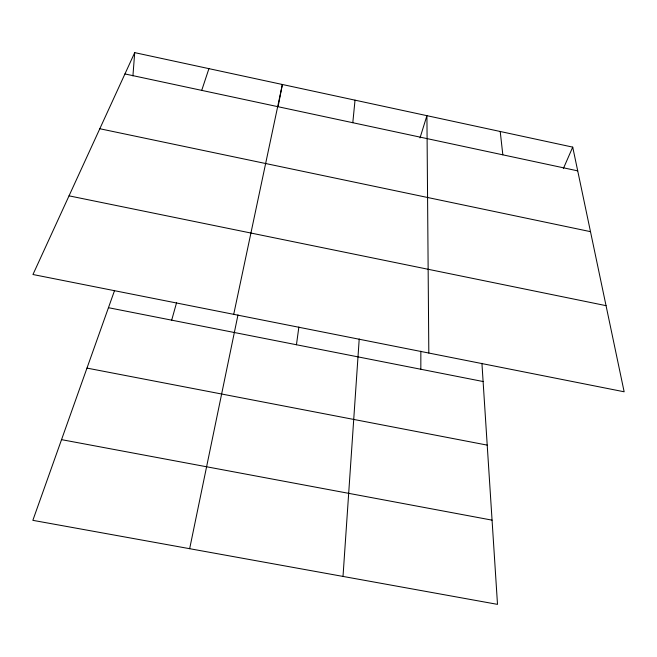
<?xml version="1.0" encoding="UTF-8"?>
<svg xmlns="http://www.w3.org/2000/svg" width="657" height="657" viewBox="0 0 657 657"><rect width="100%" height="100%" fill="white"/><g stroke="black" fill="none" stroke-linecap="round" stroke-linejoin="round"><path stroke-width="0.99" d="M420.833 369.259L420.85 351.191M343.011 576.427L359.215 338.971M132.919 75.941L134.71 52.634L572.723 147.127L624.15 391.786L32.957 274.511L134.71 52.634M352.801 122.711L355.026 100.16M296.447 344.753L298.869 326.997M278.125 106.524L282.362 84.49L233.72 314.333M189.659 548.694L237.982 314.917M171.682 320.164L176.561 302.729M420.004 137.937L426.919 115.673L428.816 353.031M201.724 90.37L208.926 68.648M114.589 290.435L32.85 520.336L497.505 604.366L481.926 363.313M563.345 168.611L572.723 147.127M61.536 439.648L492.06 520.147M86.979 368.101L487.207 445.118M108.446 307.698L483.1 381.528M69.034 195.843L606.05 305.661M99.807 128.739L590.495 231.658M124.937 73.937L577.708 170.861M500.215 131.482L502.827 154.83"/></g></svg>
